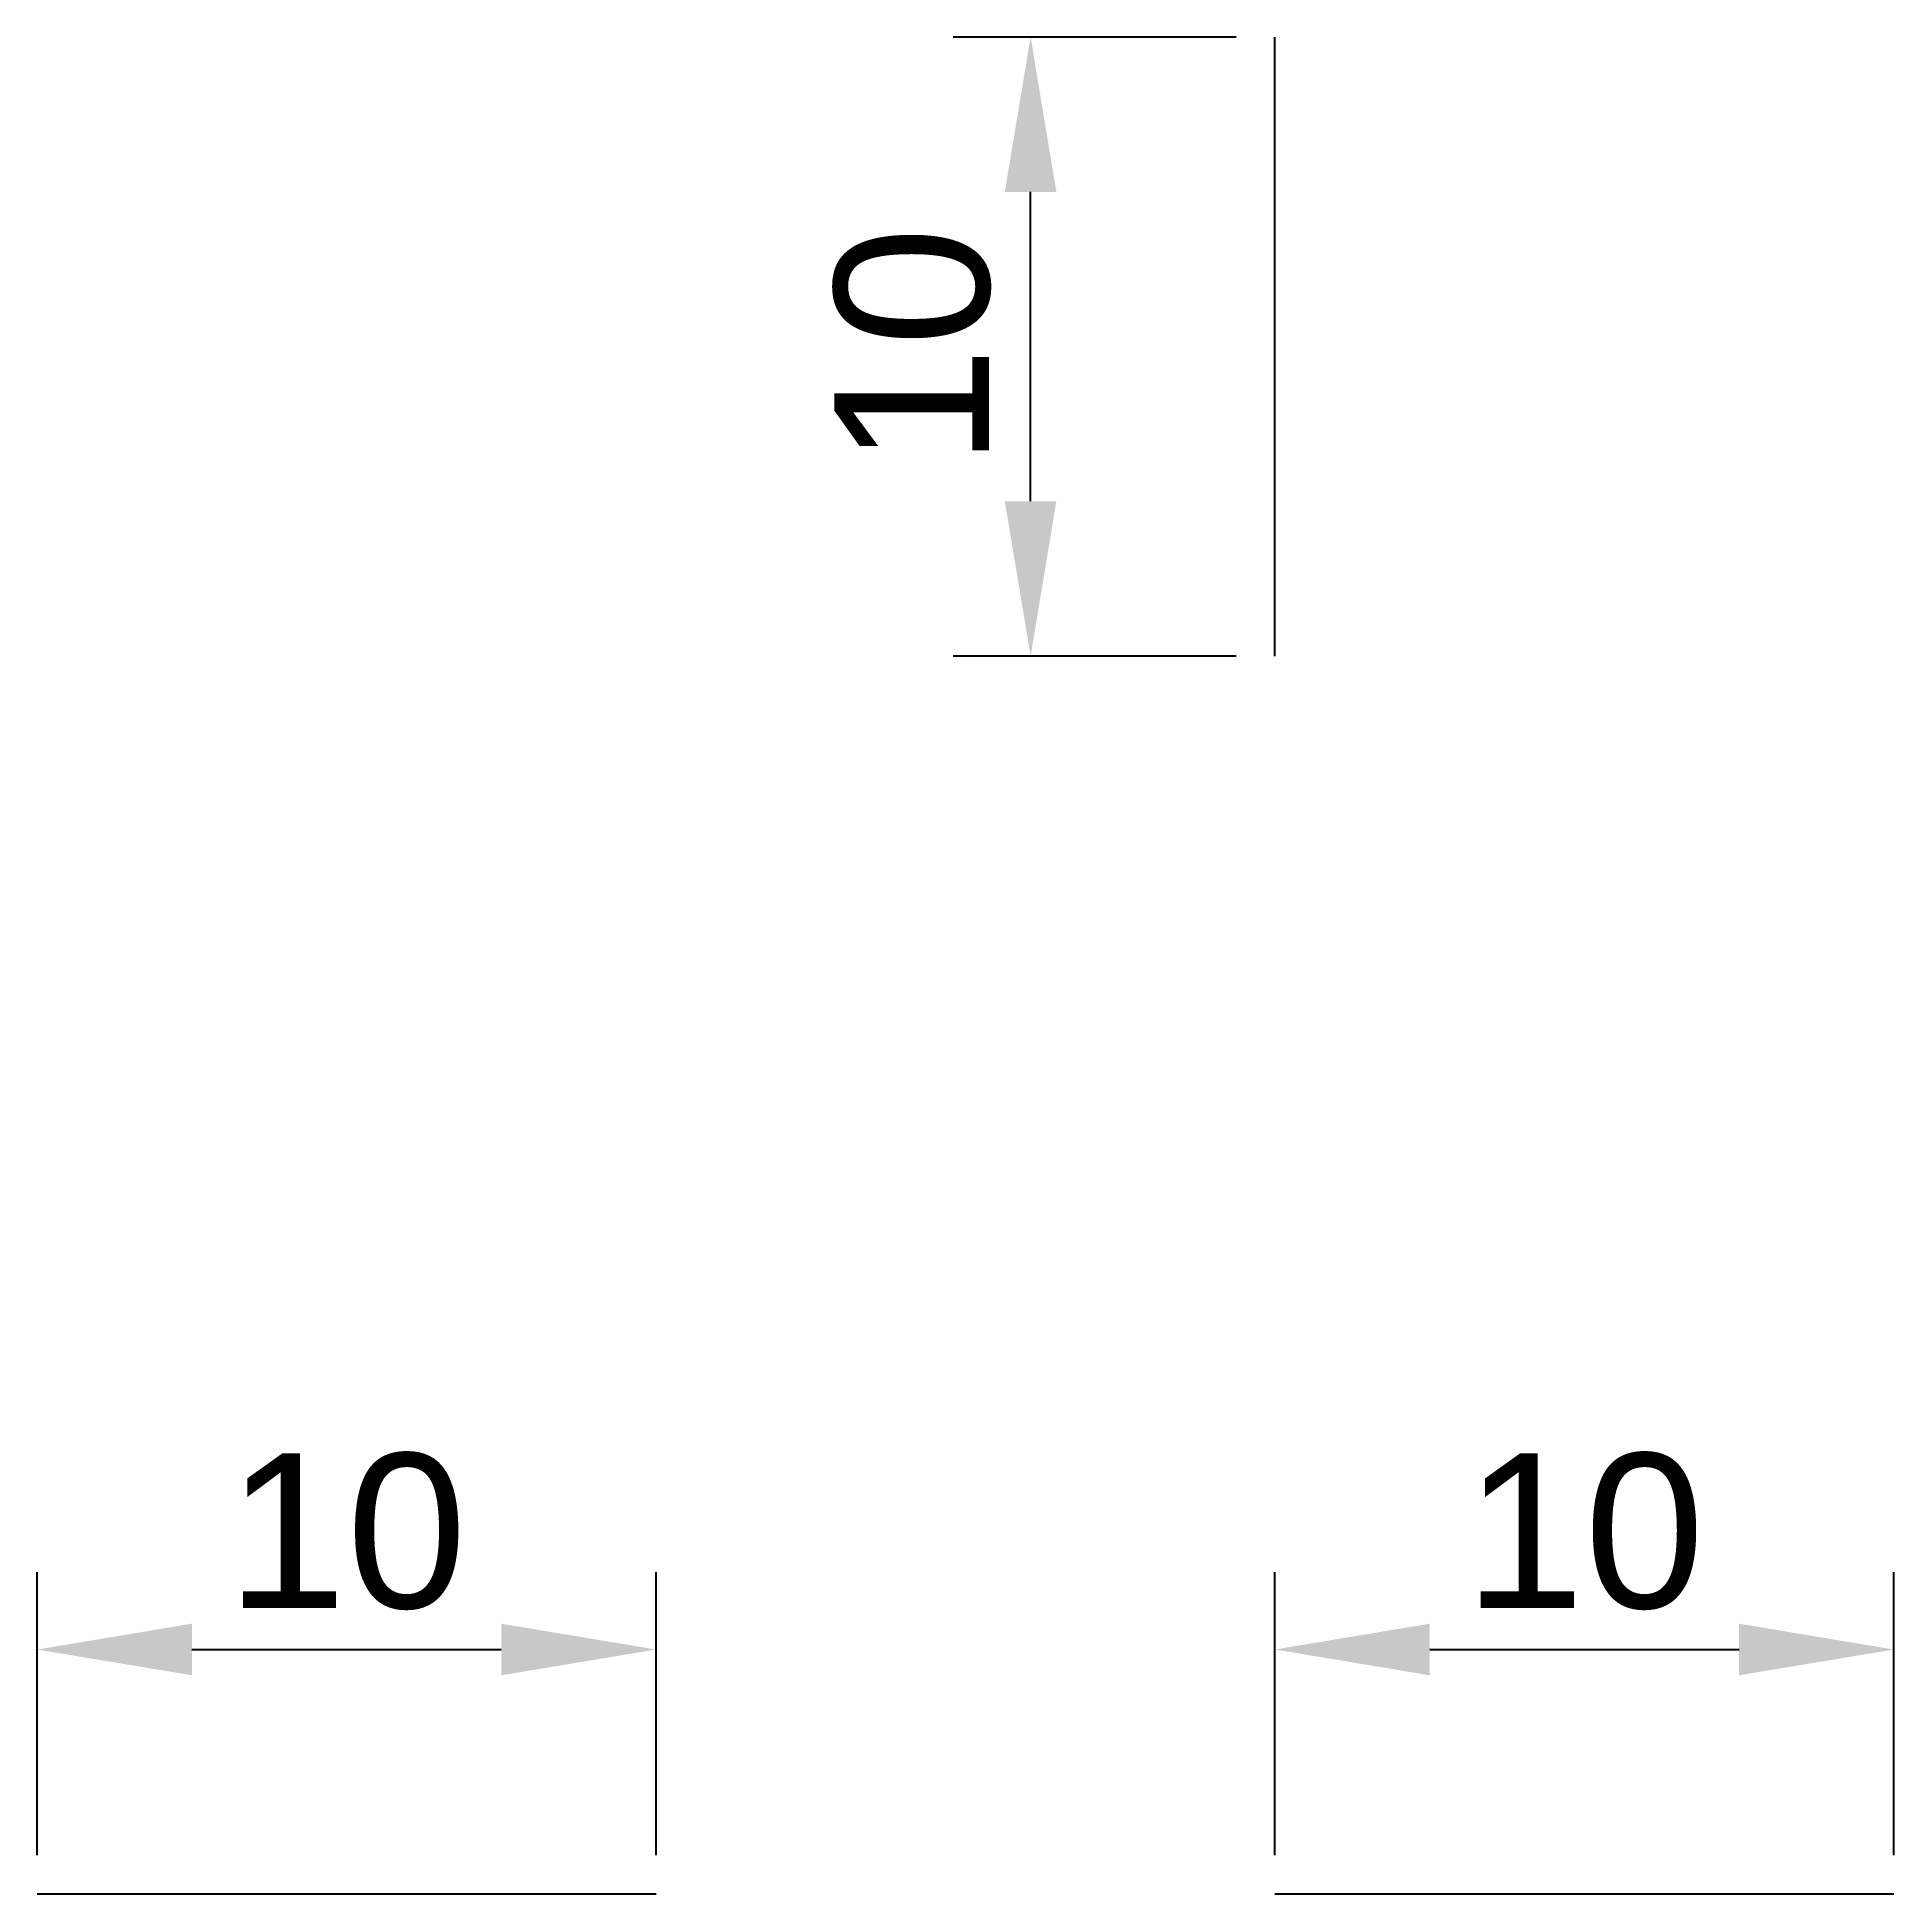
# Model space of a CAD drawing. Header units: metres. Extents: x 0 to 30, y 0 to 30.
import ezdxf

# ---------------------------------------------------------------- set-up
doc = ezdxf.new("R2010")
doc.units = ezdxf.units.M
doc.styles.get("Standard").update_dxf_attribs({"font": 'arial.ttf'})
doc.dimstyles.new('ISO-25', dxfattribs={"dimtxt": 2.5, "dimasz": 2.5, "dimexe": 1.25, "dimexo": 0.625, "dimtad": 1, "dimtxsty": 'Standard', "dimcen": 2.5, "dimadec": 0, "dimazin": 0, "dimtfac": 1, "dimtmove": 0, "dimatfit": 3, "dimfxl": 1, "dimarcsym": 0})

# ---------------------------------------------------------------- blocks, each defined once
blk = doc.blocks.new('*D1')
at = {"color": 0, "lineweight": -2}
for p, q in [((0, 0.625), (0, 5.198)), ((10, 0.625), (10, 5.198)), ((2.5, 3.948), (7.5, 3.948))]:
    blk.add_line(p, q, dxfattribs=at)
at = {"color": 0}
for points in [[(2.5, 4.365), (2.5, 3.532), (0, 3.948)], [(7.5, 3.532), (7.5, 4.365), (10, 3.948)]]:
    blk.add_solid(points, dxfattribs=at)
at = {"layer": 'Defpoints', "color": 0}
for p in [(10, 3.948), (0, 0), (10, 0)]:
    blk.add_point(p, dxfattribs=at)
at = {"color": 0, "insert": (5, 5.85), "char_height": 2.5, "attachment_point": 5}
blk.add_mtext('10', dxfattribs=at)
blk = doc.blocks.new('*D3')
at = {"color": 0, "lineweight": -2}
for p, q in [((0, 0.625), (0, 5.198)), ((10, 0.625), (10, 5.198)), ((2.5, 3.948), (7.5, 3.948))]:
    blk.add_line(p, q, dxfattribs=at)
at = {"color": 0}
for points in [[(2.5, 4.365), (2.5, 3.532), (0, 3.948)], [(7.5, 3.532), (7.5, 4.365), (10, 3.948)]]:
    blk.add_solid(points, dxfattribs=at)
at = {"layer": 'Defpoints', "color": 0}
for p in [(10, 3.948), (0, 0), (10, 0)]:
    blk.add_point(p, dxfattribs=at)
at = {"color": 0, "insert": (5, 5.85), "char_height": 2.5, "attachment_point": 5}
blk.add_mtext('10', dxfattribs=at)
blk = doc.blocks.new('BLK_WITH_DIM')
blk.add_line((0, 0), (10, 0))
dim = blk.add_aligned_dim(p1=(0, 0), p2=(10, 0), distance=3.948, dimstyle='ISO-25')
dim.commit()
dim.dimension.update_dxf_attribs({"geometry": '*D3', "text_midpoint": (5, 5.85)})

msp = doc.modelspace()

# ---------------------------------------------------------------- linework, layer by layer
msp.add_line((0, 0), (10, 0))

# ---------------------------------------------------------------- block references
at = {"rotation": 90}
msp.add_blockref('BLK_WITH_DIM', (20, 20), dxfattribs=at)
msp.add_blockref('BLK_WITH_DIM', (20, 0))

# ---------------------------------------------------------------- dimensions: what is measured, and where the dimension line sits
dim = msp.add_aligned_dim(p1=(0, 0), p2=(10, 0), distance=3.948, dimstyle='ISO-25')
dim.commit()
dim.dimension.update_dxf_attribs({"geometry": '*D1', "text_midpoint": (5, 5.85)})

doc.saveas('drawing.dxf')
